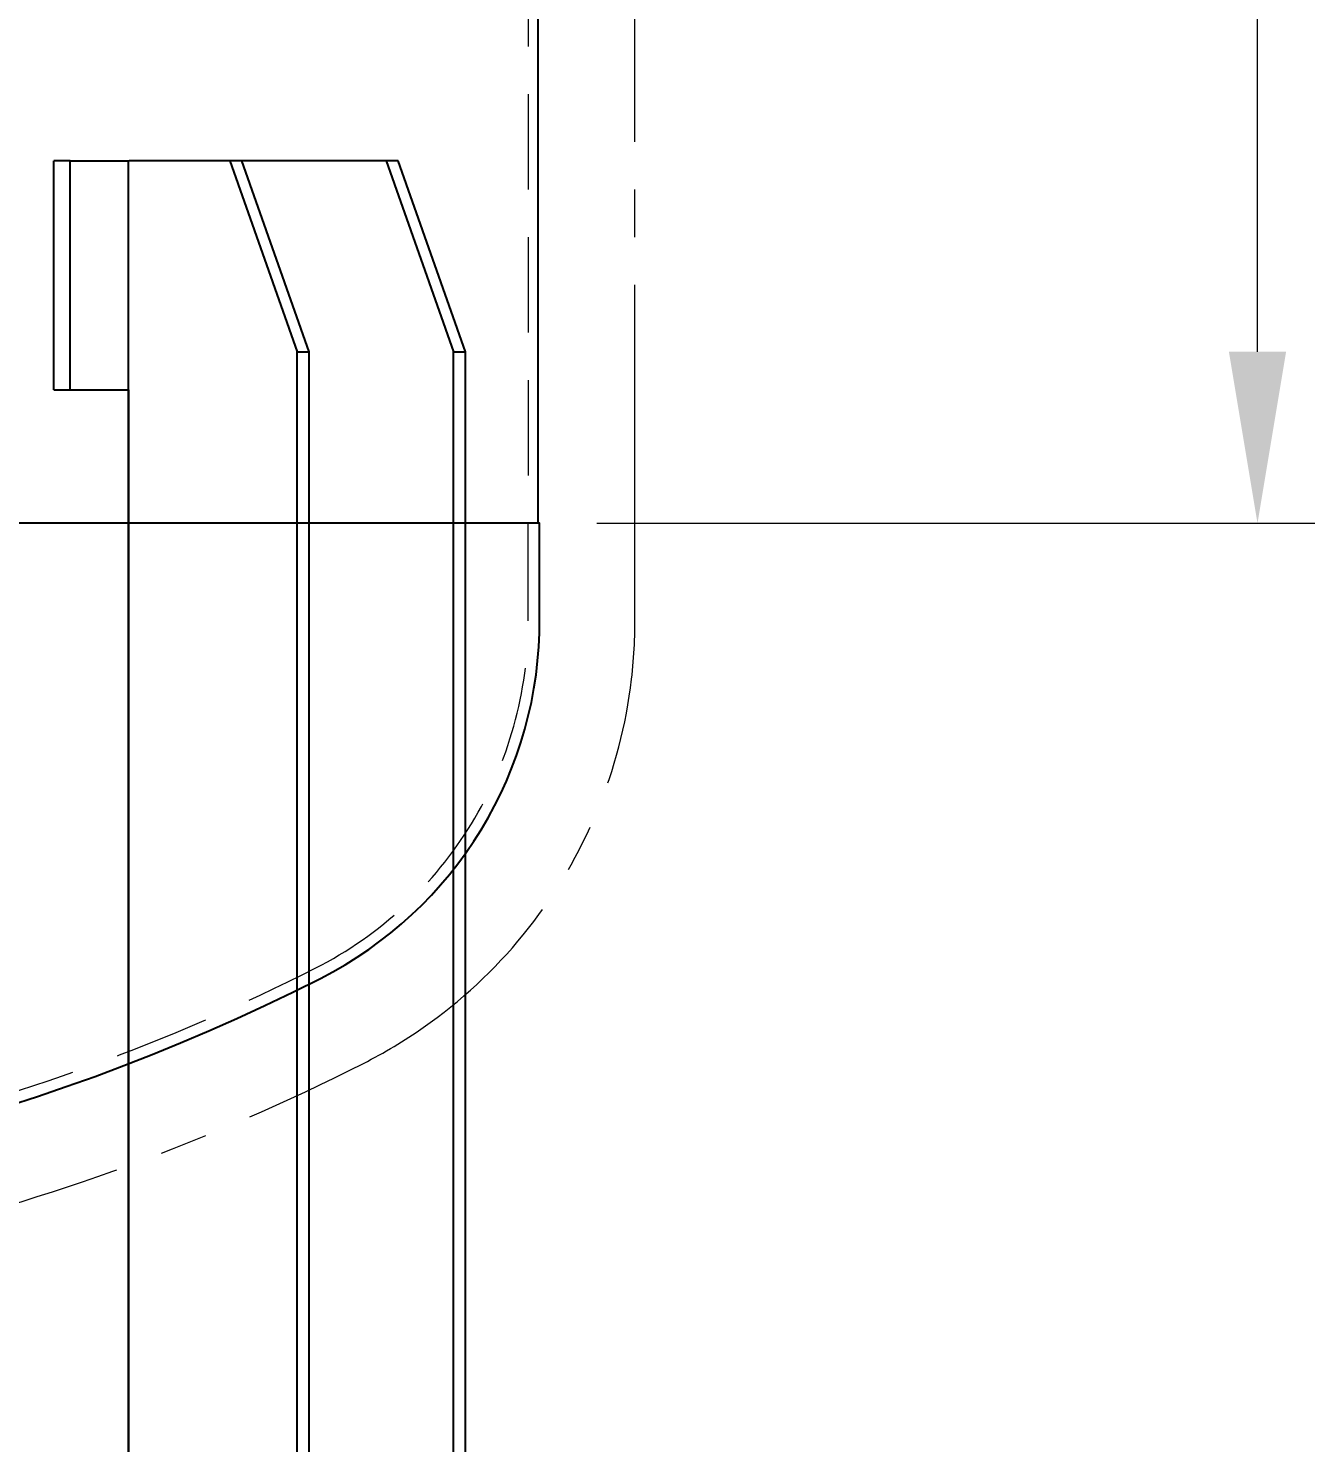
# Model space of a CAD drawing. Header units: millimetres. Extents: x -46397 to 283259, y -8690 to 23983.
# Drawn here: x -34005 to -33331, y 3791 to 4532 of the extents above; entities that cross this region are included whole.
import ezdxf

# ---------------------------------------------------------------- set-up
doc = ezdxf.new("R2010")
doc.units = ezdxf.units.MM
doc.linetypes.add('CENTER', pattern=[2, 1.25, -0.25, 0.25, -0.25])
doc.linetypes.add('HIDDENX2', pattern=[0.75, 0.5, -0.25])
doc.layers.get('Defpoints').update_dxf_attribs({"lineweight": 0})
for name, color, linetype, lineweight in [('DUONGCHINH', 7, 'Continuous', 25), ('DUONGTAM', 1, 'CENTER', 0), ('PHANTOM 2', 8, 'Continuous', 0)]:
    doc.layers.add(name, color=color, linetype=linetype, lineweight=lineweight)
doc.styles.add('GHI CHÚ 1', font='isocp_IV25.ttf', dxfattribs={"width": 0.8})
doc.dimstyles.new('1-30SCALE', dxfattribs={"dimtxt": 75, "dimasz": 75, "dimexe": 37.5, "dimexo": 30, "dimgap": 30, "dimtad": 1, "dimtoh": 1, "dimdec": 0, "dimdsep": 46, "dimtxsty": 'GHI CHÚ 1', "dimcen": 0.09, "dimclrd": 256, "dimclre": 256, "dimclrt": 2, "dimadec": 0, "dimazin": 0, "dimtfac": 1, "dimtdec": 0, "dimtofl": 0, "dimtmove": 0, "dimatfit": 3, "dimfxl": 1, "dimlwd": 0, "dimlwe": 0, "dimarcsym": 0})

# ---------------------------------------------------------------- blocks, each defined once
blk = doc.blocks.new('A$C3d023de0')
at = {"color": 3, "linetype": 'HIDDENX2', "lineweight": 0, "ltscale": 100, "extrusion": (0, 1, 0)}
blk.add_line((600, 1954.61), (600, 454.61), dxfattribs=at)
at = {"color": 3, "linetype": 'HIDDENX2', "lineweight": 0, "ltscale": 100}
blk.add_lwpolyline([(-600, 454.61), (-600, 404.6, 0.284518), (-488.32, 221.3, 0.238987), (488.32, 221.3, 0.284518), (600, 404.6), (600, 454.61)], format="xyb", dxfattribs=at)
at = {"layer": 'DUONGCHINH', "color": 2, "ltscale": 10, "extrusion": (0, 1, 0)}
for p, q in [((605, 1954.61), (605, 454.61)), ((605, 454.61), (-605, 454.61))]:
    blk.add_line(p, q, dxfattribs=at)
at = {"layer": 'DUONGCHINH', "color": 2, "ltscale": 10}
blk.add_lwpolyline([(-606, 454.61), (-606, 404.62, 0.28449), (-491.03, 215.95, 0.238987), (491.03, 215.95, 0.28449), (606, 404.62), (606, 454.61)], format="xyb", close=True, dxfattribs=at)
blk = doc.blocks.new('*D1592')
at = {"layer": 'Defpoints', "color": 0, "transparency": 16777216}
for p in [(-33903.75, 5112.9, -1.5), (-33360.88, 5112.9), (-33737.36, 4272.9, -1.5)]:
    blk.add_point(p, dxfattribs=at)
at = {"layer": 'PHANTOM 2', "linetype": 'Continuous', "lineweight": 0, "transparency": 16777216}
for p, q in [((-33873.75, 5112.9), (-33330.88, 5112.9)), ((-33360.88, 4362.9), (-33360.88, 5022.9)), ((-33707.36, 4272.9), (-33330.88, 4272.9))]:
    blk.add_line(p, q, dxfattribs=at)
at = {"layer": 'PHANTOM 2', "transparency": 16777216}
for points in [[(-33375.88, 5022.9), (-33345.88, 5022.9), (-33360.88, 5112.9)], [(-33375.88, 4362.9), (-33345.88, 4362.9), (-33360.88, 4272.9)]]:
    blk.add_solid(points, dxfattribs=at)
at = {"layer": 'PHANTOM 2', "color": 2, "transparency": 16777216, "insert": (-33438.38, 4692.9), "char_height": 95, "attachment_point": 5, "rotation": 90, "style": 'GHI CHÚ 1'}
blk.add_mtext('840', dxfattribs=at)
blk = doc.blocks.new('sd2-5')
at = {"layer": 'DUONGCHINH', "ltscale": 10, "extrusion": (6.89019e-16, 1, 0)}
for p, q in [((-188.11, 621.61), (-152.75, 721.61)), ((-146.39, 721.61), (-181.74, 621.61)), ((-152.75, 721.61), (-146.67, 721.61)), ((-146.67, 721.61), (-145.79, 721.61)), ((-145.79, 721.61), (-134.47, 721.61)), ((-134.47, 721.61), (-71.01, 721.61)), ((-106.08, 621.61), (-70.73, 721.61)), ((-64.36, 721.61), (-99.72, 621.61)), ((-71.01, 721.61), (-64.64, 721.61)), ((-64.64, 721.61), (-11.61, 721.61)), ((19.31, 721.61), (-11.61, 721.61)), ((-11.33, 12), (-11.33, 721.61)), ((19.31, 721.61), (27.91, 721.61)), ((19.31, 601.61), (19.31, 721.61)), ((27.91, 601.61), (27.91, 721.61)), ((-188.11, 12), (-188.11, 621.61)), ((-181.74, 621.61), (-188.11, 621.61)), ((-181.74, 12), (-181.74, 621.61)), ((-106.08, 12), (-106.08, 621.61)), ((-99.72, 621.61), (-106.08, 621.61)), ((-99.72, 12), (-99.72, 621.61)), ((19.31, 601.61), (-11.61, 601.61)), ((-11.33, 601.61), (-11.33, 12)), ((27.91, 601.61), (19.31, 601.61)), ((-199.72, 12), (0, 12)), ((-199.72, 0), (-199.72, 12)), ((0, 12), (0.28, 12)), ((0.28, 0), (0.28, 12)), ((-199.72, 0), (0, 0)), ((0, 0), (0.28, 0))]:
    blk.add_line(p, q, dxfattribs=at)

msp = doc.modelspace()

# ---------------------------------------------------------------- linework, layer by layer
at = {"layer": 'DUONGTAM', "color": 5, "lineweight": 0, "ltscale": 100, "elevation": -1.5}
msp.add_lwpolyline([(-34999.36, 5772.97), (-34999.36, 4272.97), (-34999.36, 4223.14, 0.284296), (-34857, 3989.71, 0.238987), (-33829.72, 3989.71, 0.284296), (-33687.36, 4223.14), (-33687.36, 4272.97), (-33687.36, 5772.97), (-33687.36, 5822.8, 0.284296), (-33829.72, 6056.23, 0.238987), (-34857, 6056.23, 0.284296), (-34999.36, 5822.8)], format="xyb", close=True, dxfattribs=at)

# ---------------------------------------------------------------- block references
msp.add_blockref('A$C3d023de0', (-34343.36, 3818.29, -1.5))
at = {"xscale": -1}
msp.add_blockref('sd2-5', (-33964.24, 3741.29, -1.5), dxfattribs=at)

# ---------------------------------------------------------------- dimensions: what is measured, and where the dimension line sits
at = {"layer": 'PHANTOM 2'}
dim = msp.add_linear_dim(base=(-33360.88, 5112.9), p1=(-33737.36, 4272.9, -1.5), p2=(-33903.75, 5112.9, -1.5), angle=90, dimstyle='1-30SCALE', override={"dimtxt": 95, "dimasz": 90, "dimexe": 30, "dimtmove": 1}, dxfattribs=at)
dim.commit()
dim.dimension.update_dxf_attribs({"geometry": '*D1592', "text_midpoint": (-33438.38, 4692.9)})

doc.saveas('drawing.dxf')
